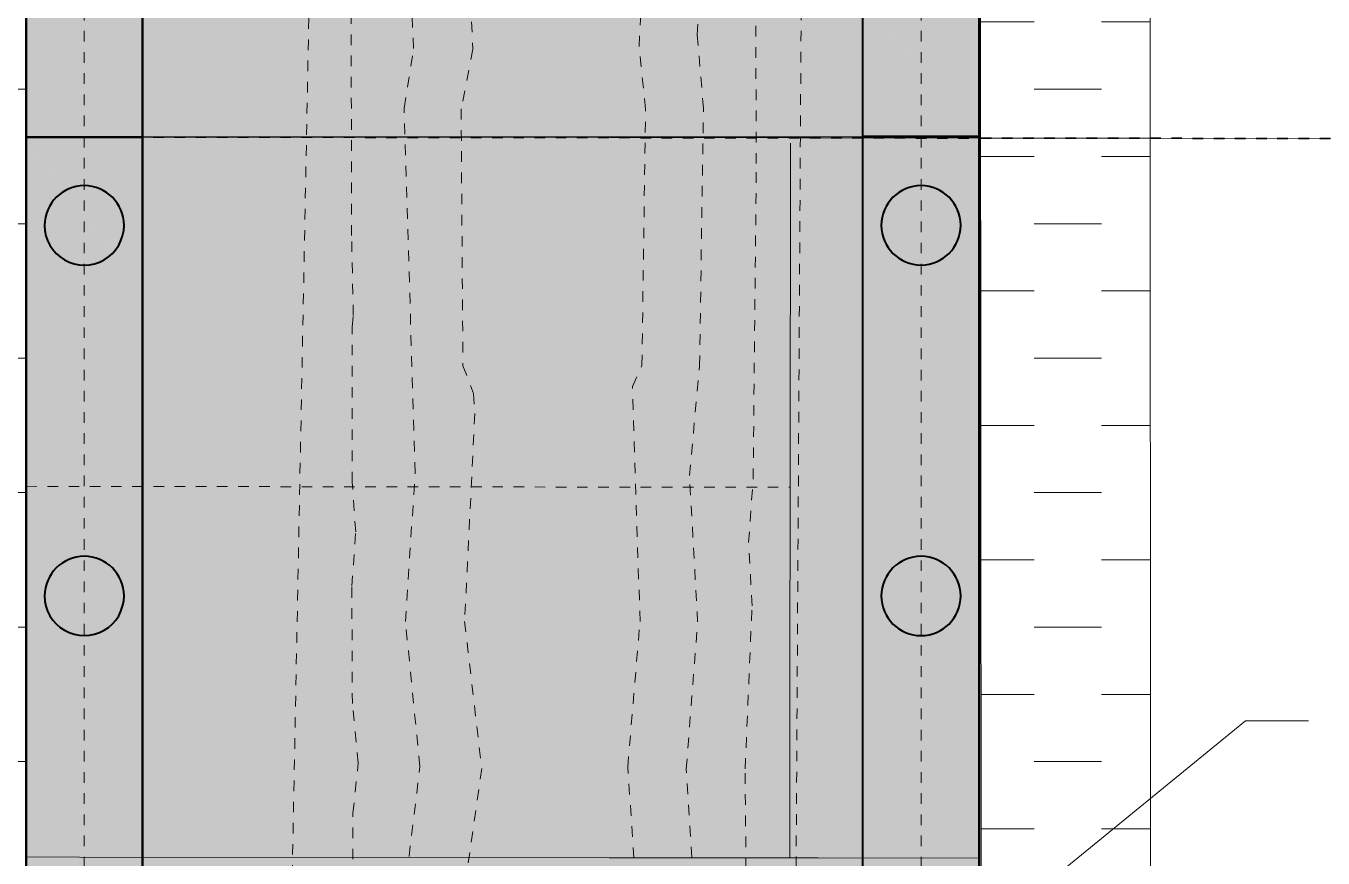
# Model space of a CAD drawing. Header units: metres. Extents: x 567 to 803, y 3 to 1697.
# Drawn here: x 716.77 to 729.02, y 1659.23 to 1667.09 of the extents above; entities that cross this region are included whole.
import ezdxf

# ---------------------------------------------------------------- set-up
doc = ezdxf.new("R2010")
doc.units = ezdxf.units.M
for name, pattern in [('ControlLine', [0.02, 0.0125, -0.0025, 0.0025, -0.0025]), ('IMPORT-LNMK-LaneLine3 _3_', [0.012, 0.003, -0.009]), ('JacobsDash', [0.0045, 0.003, -0.0015]), ('JacobsGridLine', [0.0145, 0.01, -0.001, 0.0025, -0.001])]:
    doc.linetypes.add(name, pattern=pattern)
for name, color, linetype, lineweight in [('BRIDGE-ABUTMENT-CONC', 7, 'Continuous', 40), ('D-BDGE', 7, 'Continuous', 13), ('D-BDGE-FLOOR', 7, 'Continuous', 40), ('D-BDGE-FLOOR-PAT', 7, 'Continuous', 40), ('D-BDGE-FNDN', 7, 'Continuous', 40), ('D-BDGE-FNDN-PILE-CONC', 7, 'Continuous', 40), ('D-BDGE-LINE', 7, 'Continuous', 9), ('D-ENHA-GEN-LINE-GRIDS', 7, 'Continuous', 9), ('D-ENHA-TEXT', 7, 'Continuous', 9)]:
    doc.layers.add(name, color=color, linetype=linetype, lineweight=lineweight)

# ---------------------------------------------------------------- blocks, each defined once
blk = doc.blocks.new('T2DPAA-T2D-PWA-RW-M2D-000002_ControlLinesMinor_rvt-4-DRG-2871033 - CONSTRUCTION SEQUENCE STAGE B6')
at = {"layer": 'D-BDGE', "color": 150, "linetype": 'ControlLine', "lineweight": 35, "true_color": 0x0080ff}
for p, q in [((578.762, 1666.04), (580.362, 1666.038)), ((580.362, 1666.038), (589.375, 1666.027)), ((589.375, 1666.027), (590.975, 1666.025)), ((590.975, 1666.025), (597.341, 1666.018))]:
    blk.add_line(p, q, dxfattribs=at)
blk = doc.blocks.new('T2DPAA-T2D-C3S-RW-M2D-100010_dwg-40802999-DRG-2871033 - CONSTRUCTION SEQUENCE STAGE B6')
at = {"color": 8, "lineweight": 18, "true_color": 0x808080}
blk.add_line((262.333, -121.06), (262.343, -121.059), dxfattribs=at)
at = {"color": 8, "lineweight": 18, "true_color": 0x808080, "flags": 128}
for points in [[(263.937, -120.926), (268.647, -120.531), (268.819, -120.517), (269.209, -120.484), (269.868, -120.429), (270.285, -120.394)], [(262.343, -121.059), (263.836, -120.934), (263.937, -120.926)], [(253.362, -121.811), (253.871, -121.769), (258.854, -121.351), (260.554, -121.209), (260.82, -121.187), (262.333, -121.06)], [(260.558, -121.259), (260.829, -124.497), (260.975, -126.242), (261.121, -127.985)], [(253.938, -128.587), (254.439, -128.545), (259.421, -128.128), (261.121, -127.985), (261.388, -127.963), (262.908, -127.836)]]:
    blk.add_lwpolyline(points, dxfattribs=at)
at = {"color": 8, "linetype": 'IMPORT-LNMK-LaneLine3 _3_', "lineweight": 18, "true_color": 0x808080, "flags": 128}
blk.add_lwpolyline([(253.642, -125.099), (254.147, -125.057), (259.129, -124.64), (260.829, -124.497)], dxfattribs=at)
blk = doc.blocks.new('T2DPAA-T2D-PWC-RW-M2D-100010_RoadDesign_rvt-1-DRG-2871033 - CONSTRUCTION SEQUENCE STAGE B6')
at = {"color": 8, "lineweight": 18, "true_color": 0x808080, "rotation": 355.1443168073812}
blk.add_blockref('T2DPAA-T2D-C3S-RW-M2D-100010_dwg-40802999-DRG-2871033 - CONSTRUCTION SEQUENCE STAGE B6', (338.221, 1808.858), dxfattribs=at)
blk = doc.blocks.new('01_SFO_FRP_Pile_CastInPlace_CS - CAST-IN-PLACE PILE - 0750-7668704-DRG-2871033 - CONSTRUCTION SEQUENCE STAGE B6')
at = {"layer": 'D-BDGE-FNDN-PILE-CONC'}
for start, end in [(90, 270), (90, 270), (270, 90), (270, 90)]:
    blk.add_arc((0, 0), 0.375, start, end, dxfattribs=at)

msp = doc.modelspace()

# ---------------------------------------------------------------- hatches: boundary and pattern name
at = {"layer": 'D-BDGE-FLOOR-PAT', "lineweight": 5, "true_color": 0xe1e1e1}
for points in [[(716.776, 1666.038), (725.776, 1666.038), (722.127, 1670.28), (716.777, 1670.574), (716.777, 1673.241), (717.862, 1673.144), (717.899, 1673.134), (718.002, 1673.121), (718.414, 1673.077), (719.482, 1672.968), (719.845, 1672.932), (716.776, 1676.499), (716.776, 1667.416)], [(725.776, 1666.038), (725.776, 1676.499), (716.777, 1676.498), (719.845, 1672.932), (721.896, 1672.73), (724.327, 1672.493), (724.243, 1671.665), (724.125, 1670.457), (724.08, 1669.965), (722.996, 1670.233), (722.127, 1670.28), (724.591, 1667.416)]]:
    msp.add_hatch(color=254, dxfattribs=at).paths.add_polyline_path(points)
at = {"layer": 'D-BDGE-FLOOR-PAT', "true_color": 0xe1e1e1}
h = msp.add_hatch(color=254, dxfattribs=at)
h.paths.add_polyline_path([(716.776, 1654.505), (716.777, 1654.51), (716.777, 1654.51), (716.777, 1656.461), (716.776, 1656.459), (716.776, 1654.51)])
h.paths.add_polyline_path([(716.776, 1656.578), (716.776, 1656.586), (716.777, 1656.886), (723.681, 1656.886), (716.776, 1666.038), (716.776, 1656.586)])
at = {"layer": 'D-BDGE-FLOOR-PAT', "lineweight": 5, "true_color": 0xe1e1e1}
h = msp.add_hatch(color=254, dxfattribs=at)
h.paths.add_polyline_path([(725.776, 1656.459), (725.776, 1656.459), (725.776, 1656.459)])
h.paths.add_polyline_path([(725.776, 1656.884), (725.776, 1666.038), (716.777, 1666.037), (723.682, 1656.884)])
at = {"layer": 'D-BDGE-LINE'}
h = msp.add_hatch(dxfattribs=at)
h.set_pattern_fill('FP_1', color=256, style=0, pattern_type=2)
h.set_pattern_definition([(0, (300.2088, -30.867), (0.635, 0.635), [0.635, -0.635])])
h.paths.add_polyline_path([(726.846, 1653.958), (727.726, 1653.958), (727.726, 1655.008), (727.436, 1656.368), (726.587, 1656.369), (726.589, 1658.369), (727.394, 1658.368), (727.377, 1688.993), (725.777, 1688.997), (725.796, 1655.008), (726.846, 1655.008), (726.846, 1654.093)])
h.paths.add_polyline_path([(716.776, 1654.11), (716.777, 1688.813), (715.177, 1688.965), (715.176, 1654.11), (715.672, 1654.11)])

# ---------------------------------------------------------------- linework, layer by layer
at = {"layer": 'BRIDGE-ABUTMENT-CONC'}
for p, q in [((716.776, 1676.5), (716.776, 1666.038)), ((716.776, 1666.038), (716.776, 1676.5)), ((717.876, 1666.037), (717.876, 1676.5)), ((717.876, 1676.5), (717.876, 1666.037)), ((724.676, 1666.043), (724.676, 1676.498)), ((725.776, 1676.497), (725.776, 1666.043)), ((724.676, 1666.043), (724.676, 1670.593)), ((725.776, 1666.043), (725.776, 1670.593)), ((716.776, 1666.038), (716.776, 1666.037)), ((716.776, 1666.037), (716.776, 1666.038)), ((716.776, 1666.037), (716.776, 1666.037)), ((716.776, 1666.037), (716.776, 1658.1)), ((716.776, 1654.11), (716.776, 1666.037)), ((716.776, 1666.037), (716.776, 1666.037)), ((717.876, 1666.037), (716.777, 1666.037)), ((716.777, 1666.037), (717.876, 1666.037)), ((716.777, 1666.037), (717.376, 1666.037)), ((717.376, 1666.037), (716.777, 1666.037)), ((717.376, 1666.037), (717.876, 1666.037)), ((717.876, 1666.037), (717.376, 1666.037)), ((717.876, 1666.037), (717.876, 1666.037)), ((717.876, 1658.1), (717.876, 1666.037)), ((717.876, 1666.037), (717.876, 1654.109)), ((717.876, 1666.037), (717.876, 1666.037)), ((724.676, 1658.104), (724.676, 1666.043)), ((725.176, 1666.043), (724.676, 1666.043)), ((724.676, 1666.043), (724.676, 1666.043)), ((724.676, 1666.043), (725.176, 1666.043)), ((724.676, 1654.108), (724.676, 1666.043)), ((724.676, 1666.043), (725.776, 1666.043)), ((724.676, 1666.043), (724.676, 1666.043)), ((725.776, 1666.043), (724.676, 1666.043)), ((725.776, 1666.043), (725.176, 1666.043)), ((725.176, 1666.043), (725.776, 1666.043)), ((725.776, 1666.042), (725.776, 1666.043)), ((725.776, 1666.043), (725.776, 1666.043)), ((725.776, 1666.043), (725.776, 1666.042)), ((725.776, 1666.043), (725.776, 1666.043)), ((725.776, 1658.104), (725.776, 1666.042)), ((725.776, 1666.042), (725.776, 1654.108))]:
    msp.add_line(p, q, dxfattribs=at)
at = {"layer": 'D-BDGE', "lineweight": 15}
for p, q in [((725.777, 1688.997), (725.796, 1655.008)), ((727.394, 1658.368), (727.377, 1688.993)), ((716.776, 1654.11), (716.777, 1688.813))]:
    msp.add_line(p, q, dxfattribs=at)
at = {"layer": 'D-BDGE', "color": 8, "linetype": 'JacobsDash', "lineweight": 15, "true_color": 0x808080}
for p, q in [((719.85, 1665.106), (719.836, 1671.411)), ((719.488, 1669.358), (719.178, 1653.302)), ((723.114, 1667.003), (723.23, 1669.009)), ((724.042, 1658.341), (724.104, 1668.946)), ((720.435, 1666.873), (720.35, 1668.721)), ((720.909, 1668.724), (720.995, 1666.866)), ((722.564, 1666.893), (722.661, 1668.776)), ((723.671, 1665.786), (723.666, 1667.086)), ((723.172, 1666.305), (723.114, 1667.003)), ((720.345, 1666.31), (720.435, 1666.873)), ((720.995, 1666.866), (720.884, 1666.302)), ((722.625, 1666.301), (722.564, 1666.893)), ((720.45, 1662.867), (720.345, 1666.31)), ((720.884, 1666.302), (720.901, 1663.877)), ((722.591, 1663.881), (722.625, 1666.301)), ((723.135, 1663.875), (723.172, 1666.305)), ((723.641, 1662.806), (723.671, 1665.786)), ((719.865, 1664.352), (719.85, 1665.106)), ((719.856, 1664.241), (719.865, 1664.352)), ((719.855, 1662.776), (719.856, 1664.241)), ((722.501, 1663.681), (722.591, 1663.881)), ((720.901, 1663.877), (721, 1663.615)), ((723.04, 1662.84), (723.135, 1663.875)), ((722.573, 1661.462), (722.501, 1663.681)), ((721, 1663.615), (721.013, 1663.426)), ((721.013, 1663.426), (720.917, 1661.463)), ((719.889, 1662.308), (719.855, 1662.776)), ((720.358, 1661.46), (720.45, 1662.867)), ((723.117, 1661.457), (723.04, 1662.84)), ((723.598, 1662.208), (723.641, 1662.806)), ((719.852, 1661.794), (719.889, 1662.308)), ((723.631, 1661.609), (723.598, 1662.208)), ((719.857, 1660.686), (719.852, 1661.794)), ((723.565, 1660.07), (723.631, 1661.609)), ((720.495, 1660.092), (720.358, 1661.46)), ((720.917, 1661.463), (721.078, 1660.072)), ((722.457, 1660.087), (722.573, 1661.462)), ((723.009, 1660.066), (723.117, 1661.457)), ((719.912, 1660.124), (719.857, 1660.686)), ((719.862, 1659.651), (719.912, 1660.124)), ((720.368, 1659.044), (720.495, 1660.092)), ((722.529, 1659.029), (722.457, 1660.087)), ((721.078, 1660.072), (720.915, 1658.924)), ((723.074, 1659.033), (723.009, 1660.066)), ((723.577, 1658.73), (723.565, 1660.07)), ((719.857, 1658.616), (719.862, 1659.651))]:
    msp.add_line(p, q, dxfattribs=at)
at = {"layer": 'D-BDGE-FLOOR', "color": 252, "true_color": 0x888888}
for p, q in [((716.776, 1654.11), (716.776, 1676.499)), ((725.776, 1676.499), (725.776, 1654.108))]:
    msp.add_line(p, q, dxfattribs=at)
at = {"layer": 'D-BDGE-FLOOR', "color": 252, "lineweight": 15, "true_color": 0x888888}
msp.add_line((725.776, 1666.038), (716.777, 1666.038), dxfattribs=at)
at = {"layer": 'D-ENHA-GEN-LINE-GRIDS', "linetype": 'JacobsGridLine', "lineweight": 18}
for p, q in [((717.326, 1690.839), (717.326, 1653.545)), ((725.226, 1690.839), (725.226, 1653.545))]:
    msp.add_line(p, q, dxfattribs=at)
at = {"layer": 'D-ENHA-TEXT'}
for p, q in [((723.85, 1656.897), (728.289, 1660.522)), ((728.289, 1660.522), (728.884, 1660.522))]:
    msp.add_line(p, q, dxfattribs=at)

# ---------------------------------------------------------------- block references
at = {"lineweight": 5}
for name in ['T2DPAA-T2D-PWC-RW-M2D-100010_RoadDesign_rvt-1-DRG-2871033 - CONSTRUCTION SEQUENCE STAGE B6', 'T2DPAA-T2D-PWA-RW-M2D-000002_ControlLinesMinor_rvt-4-DRG-2871033 - CONSTRUCTION SEQUENCE STAGE B6']:
    msp.add_blockref(name, (136.415, 0), dxfattribs=at)
at = {"layer": 'D-BDGE-FNDN'}
for p, rotation in [((717.326, 1665.203), 269.9999999999975), ((725.226, 1665.203), 90.01206985291385), ((717.326, 1661.703), 269.999999999998), ((725.226, 1661.703), 90.00000000000094)]:
    msp.add_blockref('01_SFO_FRP_Pile_CastInPlace_CS - CAST-IN-PLACE PILE - 0750-7668704-DRG-2871033 - CONSTRUCTION SEQUENCE STAGE B6', p, dxfattribs=dict(at, rotation=rotation))

doc.saveas('drawing.dxf')
